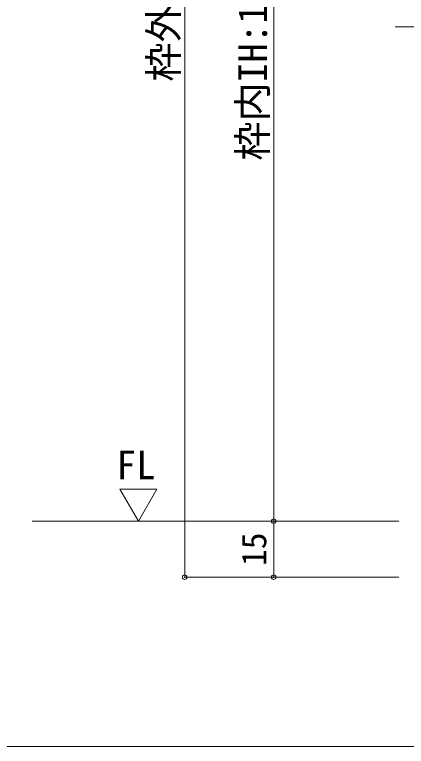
# Model space of a CAD drawing. Units: millimetres on the paper, enlarged 10 times, with parts at other scales. Extents: x -2000 to 2000, y -1385 to 1385.
# Drawn here: x -1419 to -1069, y -68 to 586 of the extents above; entities that cross this region are included whole.
import ezdxf
from ezdxf.enums import TextEntityAlignment as Align

# ---------------------------------------------------------------- set-up
doc = ezdxf.new("R2010")
doc.units = ezdxf.units.MM
doc.header["$LTSCALE"] = 10
doc.header["$PDMODE"] = 32
doc.header["$PDSIZE"] = 4
doc.linetypes.add('DOUBLE_CHAIN2', pattern=[12.8, 9, -1, 0.6, -0.6, 0.6, -1])
for name, color, linetype, lineweight in [('1-0_H-SYM', 7, 'Continuous', 20), ('1-1_0', 7, 'Continuous', 20), ('2-0_18', 7, 'Continuous', 18)]:
    doc.layers.add(name, color=color, linetype=linetype, lineweight=lineweight)
doc.styles.add('ＭＳ ゴシック', font='')
doc.styles.get('ＭＳ ゴシック').set_extended_font_data('MS Gothic')

msp = doc.modelspace()

# ---------------------------------------------------------------- linework, layer by layer
at = {"layer": '1-0_H-SYM'}
msp.add_line((380, -67.5), (-1950, -67.5), dxfattribs=at)
at = {"layer": '1-1_0'}
msp.add_lwpolyline([(380, -67.5), (-1950, -67.5), (-1950, 1335)], dxfattribs=at)
at = {"layer": '2-0_18', "color": 4, "lineweight": 9}
for p, q in [((-1266.75, 1067.5), (-1266.75, 83.68)), ((-1187.23, 947.5), (-1187.23, 123.65)), ((-1075.33, 133.68), (-1402.99, 133.68)), ((-1187.23, 133.68), (-1187.23, 83.68)), ((-1187.23, 133.68), (-1092.41, 133.68)), ((-1075.33, 83.68), (-1266.75, 83.68)), ((-1075.33, 83.68), (-1191.4, 83.68)), ((-1187.23, 83.68), (-1092.41, 83.68))]:
    msp.add_line(p, q, dxfattribs=at)
at = {"layer": '2-0_18', "linetype": 'DOUBLE_CHAIN2', "lineweight": 20}
msp.add_line((-538.67, 575.35), (-1078.67, 575.35), dxfattribs=at)
at = {"layer": '2-0_18', "color": 4, "lineweight": 9}
msp.add_lwpolyline([(-1308.06, 133.68), (-1291.57, 162.37), (-1324.76, 162.37)], close=True, dxfattribs=at)
at = {"layer": '2-0_18', "color": 4}
for p in [(-1187.23, 133.68), (-1266.75, 83.68), (-1187.23, 83.68)]:
    msp.add_point(p, dxfattribs=at)

# ---------------------------------------------------------------- texts
at = {"layer": '2-0_18', "style": 'ＭＳ ゴシック'}
for s, height, p in [('枠外H:2,036', 25.66, (-1265.09, 526.44)), ('枠内IH:1,985', 25.66, (-1185.57, 455.87)), ('15', 21.99, (-1187.23, 93.68))]:
    msp.add_text(s, height=height, rotation=90, dxfattribs=at).set_placement(p, align=Align.BOTTOM_LEFT)
msp.add_text('FL', height=25.66, dxfattribs=at).set_placement((-1327.72, 163.48), align=Align.BOTTOM_LEFT)

doc.saveas('drawing.dxf')
